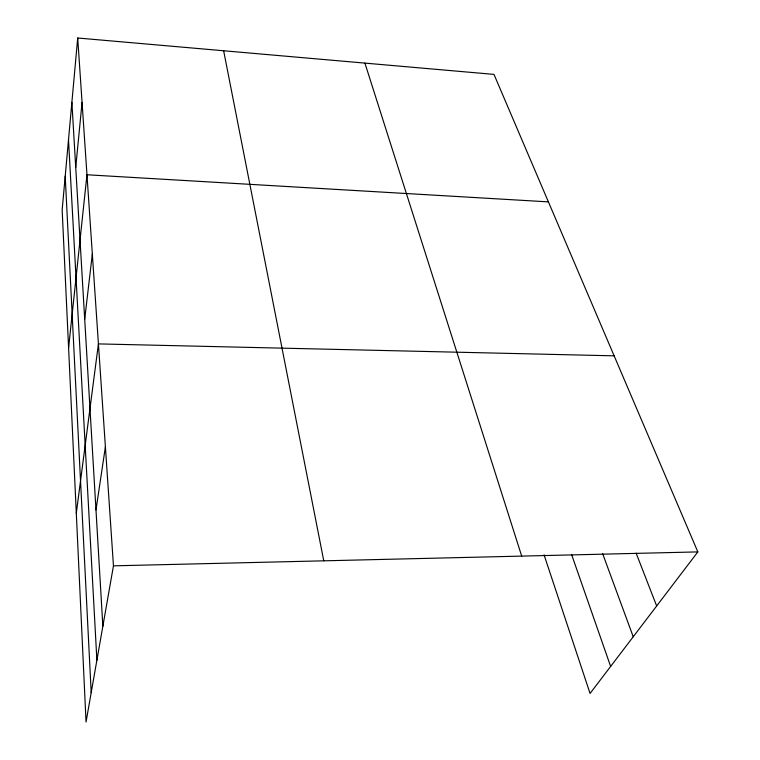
<?xml version="1.0" encoding="UTF-8"?>
<svg xmlns="http://www.w3.org/2000/svg" width="760" height="760" viewBox="0 0 760 760"><rect width="100%" height="100%" fill="white"/><g stroke="black" fill="none" stroke-linecap="round" stroke-linejoin="round"><path stroke-width="1.14" d="M77.701 38L62.159 209.94L86.041 722L113.459 565.839L77.701 38L493.99 74.394L697.841 551.903L590.064 693.452L544.046 554.809M75.734 167.447L82.061 102.429M68.59 347.852L86.963 174.762L548.406 201.875M84.702 319.257L92.33 253.983M76.304 513.218L98.42 343.9L614.137 355.832M95.978 509.941L105.393 446.832M113.459 565.839L697.841 551.903M636.149 553.194L656.668 605.976M602.614 553.593L633.232 636.766M571.663 554.733L610.631 666.444M364.914 63.109L521.692 556.101M223.639 50.758L323.769 560.823M71.886 102.362L102.856 626.231M68.504 139.726L96.89 660.202M65.208 176.254L91.19 692.683"/></g></svg>
